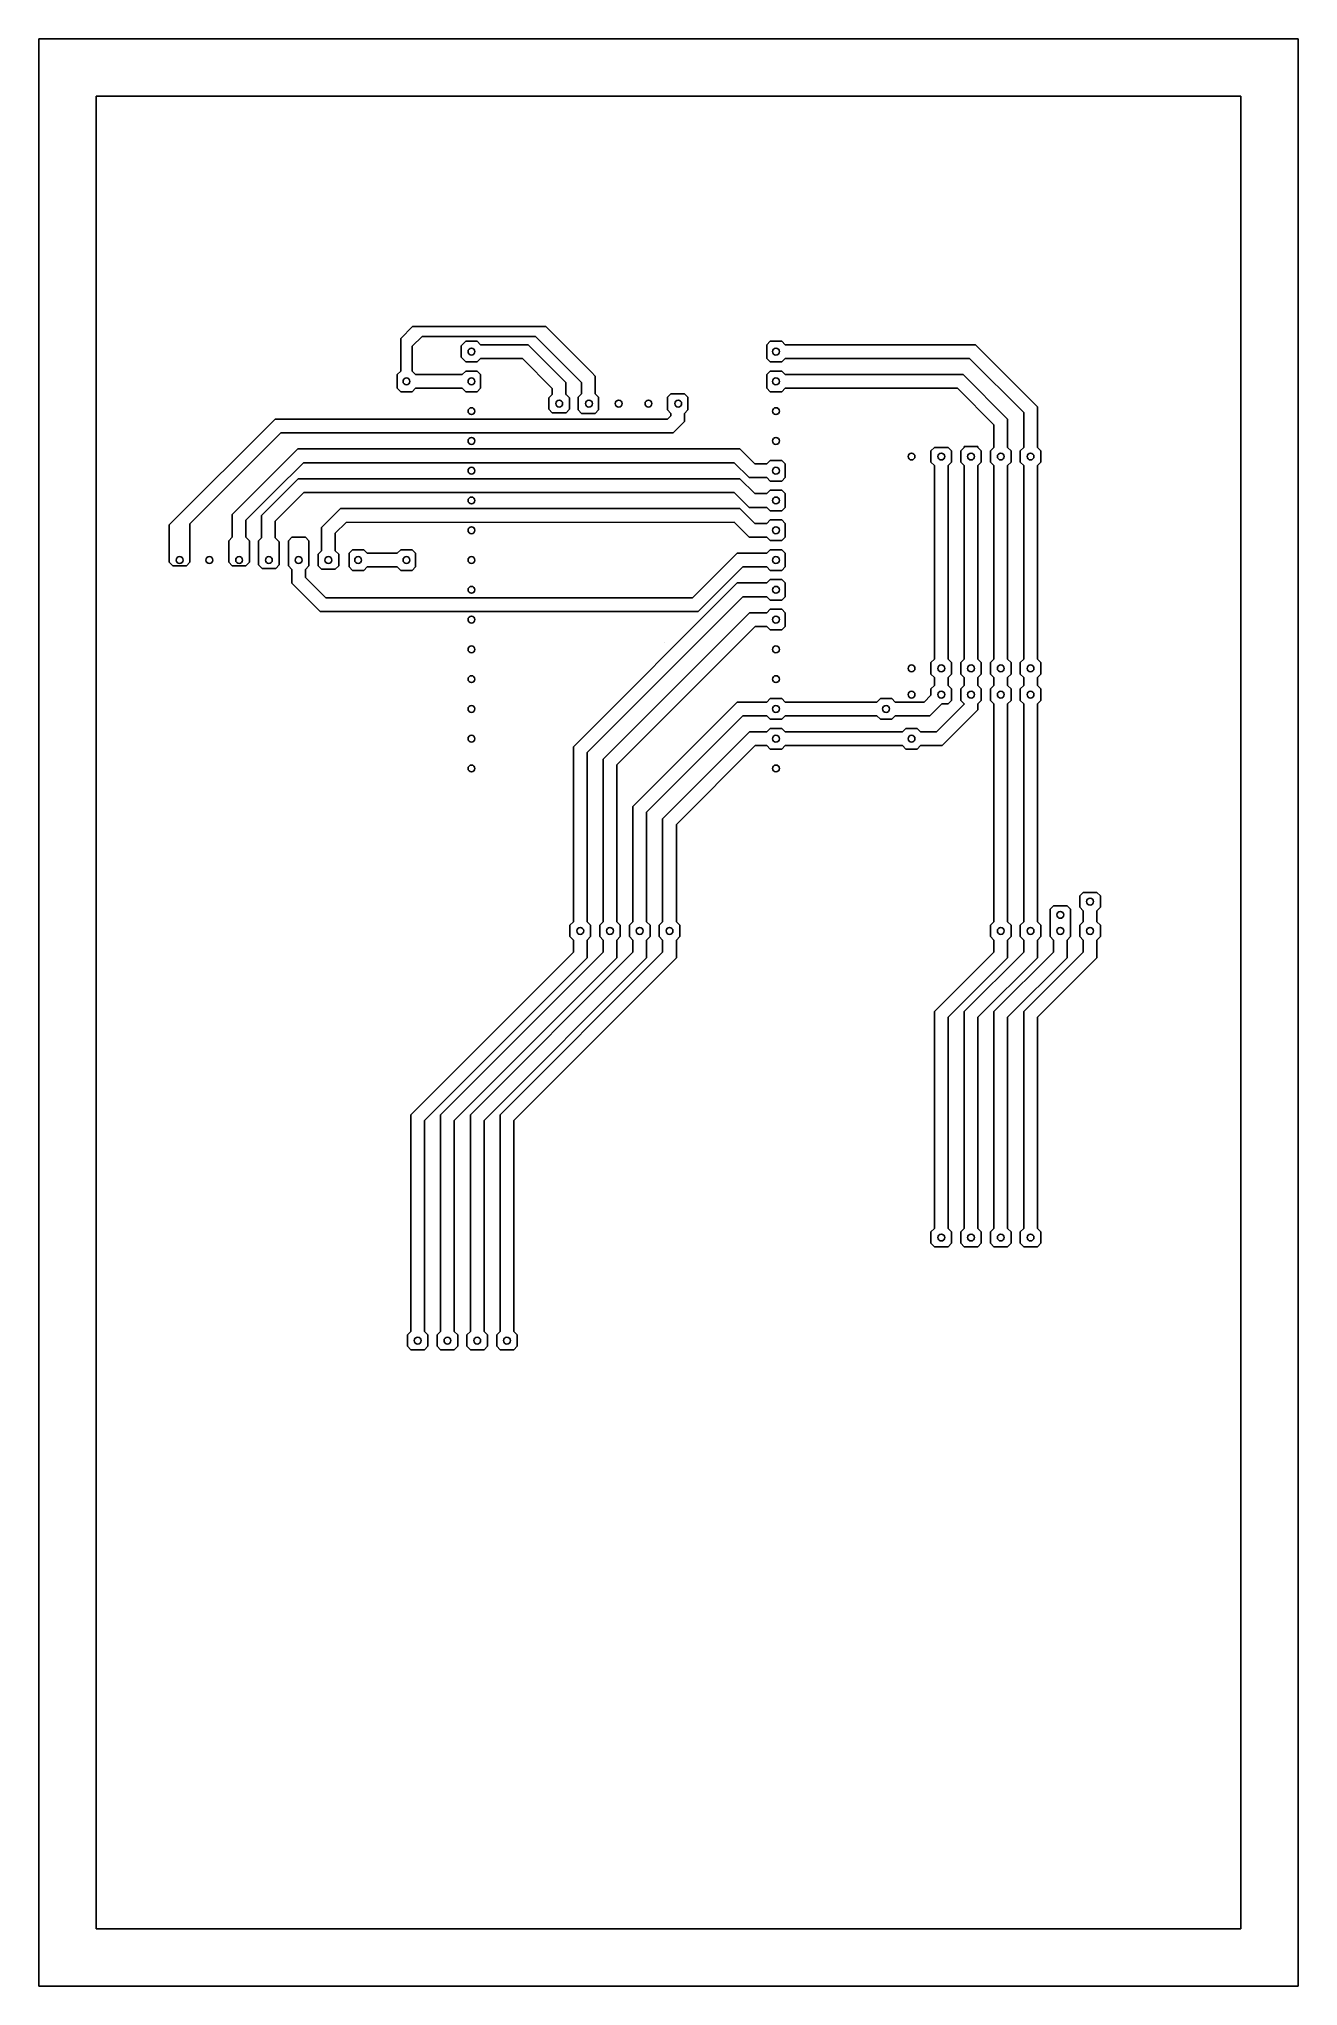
# Model space of a CAD drawing. Header units: millimetres. Extents: x 61 to 171, y 99 to 269.
import ezdxf

# ---------------------------------------------------------------- set-up
doc = ezdxf.new("R2010")
doc.units = ezdxf.units.MM

msp = doc.modelspace()

# ---------------------------------------------------------------- linework, layer by layer
for p, q in [((170.76, 268.85), (60.76, 268.85)), ((60.76, 268.85), (60.76, 103.85)), ((170.76, 98.85), (170.76, 268.85)), ((165.76, 263.85), (65.76, 263.85)), ((65.76, 263.85), (65.76, 103.85)), ((165.76, 103.85), (165.76, 263.85)), ((93.4, 243.73), (92.37, 242.7)), ((93.4, 243.73), (105.05, 243.73)), ((109.04, 239.74), (105.05, 243.73)), ((92.37, 239.85), (92.37, 242.7)), ((93.37, 242.01), (94.25, 242.88)), ((93.37, 239.85), (93.37, 242.01)), ((94.25, 242.88), (104.14, 242.88)), ((98.05, 242.45), (97.65, 242.05)), ((97.65, 242.05), (97.65, 241.05)), ((98.55, 242.45), (98.05, 242.45)), ((98.55, 242.45), (99.05, 242.45)), ((99.05, 242.45), (99.35, 242.15)), ((99.35, 242.15), (103, 242.15)), ((103.5, 242.15), (103, 242.15)), ((103.85, 241.8), (103.5, 242.15)), ((103.85, 241.8), (106.79, 238.86)), ((108.16, 238.86), (104.14, 242.88)), ((124.65, 242.45), (124.35, 242.15)), ((124.35, 242.15), (124.35, 240.95)), ((125.15, 242.45), (124.65, 242.45)), ((125.15, 242.45), (125.65, 242.45)), ((125.65, 242.45), (125.95, 242.15)), ((125.95, 242.15), (142.57, 242.15)), ((147.99, 236.74), (142.57, 242.15)), ((92.37, 239.85), (92.07, 239.55)), ((93.37, 239.85), (93.67, 239.55)), ((97.65, 241.05), (97.86, 240.85)), ((98.05, 239.85), (97.75, 239.55)), ((98.05, 240.65), (97.86, 240.85)), ((98.55, 240.65), (98.05, 240.65)), ((98.55, 239.85), (98.05, 239.85)), ((98.55, 240.65), (99.05, 240.65)), ((98.55, 239.85), (99.05, 239.85)), ((99.05, 240.65), (99.35, 240.95)), ((99.05, 239.85), (99.35, 239.55)), ((99.35, 240.95), (103, 240.95)), ((105.61, 238.34), (103, 240.95)), ((109.04, 239.74), (109.36, 239.41)), ((124.65, 240.65), (124.35, 240.95)), ((124.65, 239.85), (124.35, 239.55)), ((125.15, 240.65), (124.65, 240.65)), ((125.15, 239.85), (124.65, 239.85)), ((125.15, 240.65), (125.65, 240.65)), ((125.15, 239.85), (125.65, 239.85)), ((125.65, 240.65), (125.95, 240.95)), ((125.65, 239.85), (125.95, 239.55)), ((125.95, 240.95), (142.07, 240.95)), ((125.95, 240.95), (140.67, 240.95)), ((146.79, 236.24), (142.07, 240.95)), ((92.07, 239.55), (92.07, 238.35)), ((92.37, 238.05), (92.07, 238.35)), ((92.87, 238.05), (92.37, 238.05)), ((92.87, 238.05), (93.37, 238.05)), ((93.37, 238.05), (93.67, 238.35)), ((93.67, 239.55), (97.75, 239.55)), ((97.75, 238.35), (93.67, 238.35)), ((98.05, 238.05), (97.75, 238.35)), ((98.55, 238.05), (98.05, 238.05)), ((98.55, 238.05), (99.05, 238.05)), ((99.05, 238.05), (99.35, 238.35)), ((99.35, 239.55), (99.35, 238.35)), ((105.61, 237.81), (105.61, 238.34)), ((106.79, 237.81), (106.79, 238.86)), ((108.16, 238.34), (108.16, 238.86)), ((108.16, 237.86), (108.16, 238.34)), ((109.36, 239.41), (109.36, 238.86)), ((109.36, 237.86), (109.36, 238.86)), ((124.35, 239.55), (124.35, 238.35)), ((124.65, 238.05), (124.35, 238.35)), ((125.15, 238.05), (124.65, 238.05)), ((125.15, 238.05), (125.65, 238.05)), ((125.65, 238.05), (125.95, 238.35)), ((125.95, 239.55), (141.49, 239.55)), ((125.95, 238.35), (141, 238.35)), ((144.19, 235.16), (141, 238.35)), ((141.49, 239.55), (145.39, 235.66)), ((105.31, 237.51), (105.61, 237.81)), ((105.31, 237.51), (105.61, 237.81)), ((105.31, 237.01), (105.31, 237.51)), ((105.31, 237.01), (105.31, 237.51)), ((105.31, 237.01), (105.31, 236.51)), ((105.31, 237.01), (105.31, 236.51)), ((105.31, 237.01), (105.31, 236.51)), ((105.31, 237.01), (105.31, 236.51)), ((105.31, 236.51), (105.61, 236.21)), ((105.31, 236.51), (105.61, 236.21)), ((105.31, 236.51), (105.61, 236.21)), ((105.31, 236.51), (105.61, 236.21)), ((106.79, 237.81), (106.81, 237.81)), ((107.11, 237.51), (106.81, 237.81)), ((107.11, 237.51), (106.81, 237.81)), ((107.11, 236.51), (106.81, 236.21)), ((107.11, 236.51), (106.81, 236.21)), ((107.11, 236.51), (106.81, 236.21)), ((107.11, 236.51), (106.81, 236.21)), ((107.11, 237.01), (107.11, 237.51)), ((107.11, 237.01), (107.11, 237.51)), ((107.11, 237.01), (107.11, 236.51)), ((107.11, 237.01), (107.11, 236.51)), ((107.11, 237.01), (107.11, 236.51)), ((107.11, 237.01), (107.11, 236.51)), ((107.86, 237.56), (108.16, 237.86)), ((107.86, 237.56), (108.16, 237.86)), ((107.86, 237.06), (107.86, 237.56)), ((107.86, 237.06), (107.86, 237.56)), ((107.86, 237.06), (107.86, 236.56)), ((107.86, 237.06), (107.86, 236.56)), ((107.86, 236.95), (107.86, 236.45)), ((107.86, 236.95), (107.86, 236.45)), ((107.86, 236.45), (108.16, 236.15)), ((107.86, 236.45), (108.16, 236.15)), ((109.66, 237.56), (109.36, 237.86)), ((109.66, 237.56), (109.36, 237.86)), ((109.66, 236.45), (109.36, 236.15)), ((109.66, 236.45), (109.36, 236.15)), ((109.66, 237.06), (109.66, 237.56)), ((109.66, 237.06), (109.66, 237.56)), ((109.66, 237.06), (109.66, 236.56)), ((109.66, 237.06), (109.66, 236.56)), ((109.66, 236.95), (109.66, 236.45)), ((109.66, 236.95), (109.66, 236.45)), ((115.66, 237.56), (115.96, 237.86)), ((115.66, 237.56), (115.96, 237.86)), ((115.66, 237.06), (115.66, 237.56)), ((115.66, 237.06), (115.66, 237.56)), ((115.66, 237.06), (115.66, 236.56)), ((115.66, 237.06), (115.66, 236.56)), ((115.66, 236.95), (115.66, 236.45)), ((115.66, 236.95), (115.66, 236.45)), ((115.66, 236.45), (115.96, 236.15)), ((115.66, 236.45), (115.96, 236.15)), ((115.96, 237.86), (117.16, 237.86)), ((117.46, 237.56), (117.16, 237.86)), ((117.46, 237.56), (117.16, 237.86)), ((117.46, 236.45), (117.16, 236.15)), ((117.46, 236.45), (117.16, 236.15)), ((117.46, 237.06), (117.46, 237.56)), ((117.46, 237.06), (117.46, 237.56)), ((117.46, 237.06), (117.46, 236.56)), ((117.46, 237.06), (117.46, 236.56)), ((117.46, 236.95), (117.46, 236.45)), ((117.46, 236.95), (117.46, 236.45)), ((147.99, 233.19), (147.99, 236.74)), ((72.15, 226.41), (81.39, 235.65)), ((81.39, 235.65), (115.67, 235.65)), ((105.61, 236.21), (106.81, 236.21)), ((108.16, 236.15), (109.36, 236.15)), ((115.96, 235.94), (115.67, 235.65)), ((115.96, 236.15), (115.96, 235.94)), ((116.17, 234.45), (116.52, 234.8)), ((116.52, 234.8), (117.16, 235.45)), ((117.16, 236.15), (117.16, 235.94)), ((117.16, 235.94), (117.16, 235.65)), ((117.16, 235.45), (117.16, 235.65)), ((144.19, 233.19), (144.19, 235.16)), ((145.39, 233.19), (145.39, 235.66)), ((146.79, 233.19), (146.79, 236.24)), ((73.95, 226.52), (81.89, 234.45)), ((77.65, 227.34), (83.37, 233.05)), ((98.55, 234.45), (81.89, 234.45)), ((83.37, 233.05), (122, 233.05)), ((98.55, 234.45), (115.67, 234.45)), ((115.96, 234.45), (115.67, 234.45)), ((115.96, 234.45), (116.17, 234.45)), ((123.3, 231.75), (122, 233.05)), ((138.69, 232.89), (138.99, 233.19)), ((138.99, 233.19), (140.19, 233.19)), ((140.49, 232.89), (140.19, 233.19)), ((141.29, 232.89), (141.59, 233.19)), ((141.59, 233.19), (141.59, 233.25)), ((141.59, 233.25), (142.79, 233.25)), ((142.79, 233.25), (142.79, 233.19)), ((143.09, 232.89), (142.79, 233.19)), ((143.89, 232.89), (144.19, 233.19)), ((145.69, 232.89), (145.39, 233.19)), ((146.49, 232.89), (146.79, 233.19)), ((148.29, 232.89), (147.99, 233.19)), ((81.36, 229.35), (83.87, 231.85)), ((83.87, 231.85), (120.8, 231.85)), ((121.51, 231.85), (120.8, 231.85)), ((120.8, 231.85), (121.51, 231.85)), ((122.81, 230.55), (121.51, 231.85)), ((123.3, 231.75), (124.35, 231.75)), ((124.65, 232.05), (124.35, 231.75)), ((125.15, 232.05), (124.65, 232.05)), ((125.15, 232.05), (125.65, 232.05)), ((125.65, 232.05), (125.95, 231.75)), ((125.95, 230.55), (125.95, 231.75)), ((138.69, 232.39), (138.69, 232.89)), ((138.69, 232.39), (138.69, 231.89)), ((138.69, 231.89), (138.99, 231.59)), ((138.99, 214.69), (138.99, 231.59)), ((140.49, 231.89), (140.19, 231.59)), ((140.19, 231.59), (140.19, 216.55)), ((140.49, 232.39), (140.49, 232.89)), ((140.49, 232.39), (140.49, 231.89)), ((141.29, 232.39), (141.29, 232.89)), ((141.29, 232.39), (141.29, 231.89)), ((141.29, 231.89), (141.59, 231.59)), ((141.59, 214.69), (141.59, 231.59)), ((143.09, 231.89), (142.79, 231.59)), ((142.79, 231.59), (142.79, 214.69)), ((143.09, 232.39), (143.09, 232.89)), ((143.09, 232.39), (143.09, 231.89)), ((143.89, 232.39), (143.89, 232.89)), ((143.89, 232.39), (143.89, 231.89)), ((143.89, 231.89), (144.19, 231.59)), ((144.19, 214.69), (144.19, 231.59)), ((145.69, 231.89), (145.39, 231.59)), ((145.39, 214.69), (145.39, 231.59)), ((145.69, 232.39), (145.69, 232.89)), ((145.69, 232.39), (145.69, 231.89)), ((146.49, 232.39), (146.49, 232.89)), ((146.49, 232.39), (146.49, 231.89)), ((146.49, 231.89), (146.79, 231.59)), ((146.79, 214.69), (146.79, 231.59)), ((148.29, 231.89), (147.99, 231.59)), ((147.99, 214.69), (147.99, 231.59)), ((148.29, 232.39), (148.29, 232.89)), ((148.29, 232.39), (148.29, 231.89)), ((80.2, 227.23), (83.42, 230.45)), ((122, 230.45), (83.42, 230.45)), ((122, 230.45), (83.42, 230.45)), ((123.3, 229.15), (122, 230.45)), ((122.81, 230.55), (123.3, 230.55)), ((124.35, 230.55), (123.3, 230.55)), ((124.65, 230.25), (124.35, 230.55)), ((125.15, 230.25), (124.65, 230.25)), ((125.15, 230.25), (125.65, 230.25)), ((125.65, 230.25), (125.95, 230.55)), ((78.85, 226.84), (81.36, 229.35)), ((81.4, 226.74), (83.91, 229.24)), ((121.51, 229.25), (83.91, 229.24)), ((121.51, 229.25), (83.91, 229.24)), ((85.45, 226.2), (87.11, 227.85)), ((122, 227.85), (87.11, 227.85)), ((122.81, 227.95), (121.51, 229.25)), ((123.3, 226.55), (122, 227.85)), ((122.81, 227.95), (123.3, 227.95)), ((123.3, 229.15), (124.35, 229.15)), ((123.3, 229.15), (124.35, 229.15)), ((124.35, 227.95), (123.3, 227.95)), ((124.35, 227.95), (123.3, 227.95)), ((124.65, 229.45), (124.35, 229.15)), ((124.65, 227.65), (124.35, 227.95)), ((125.15, 229.45), (124.65, 229.45)), ((125.15, 229.45), (125.65, 229.45)), ((125.65, 229.45), (125.95, 229.15)), ((125.65, 227.65), (125.95, 227.95)), ((125.95, 227.95), (125.95, 229.15)), ((72.15, 226.41), (72.15, 225.79)), ((73.95, 225.79), (73.95, 226.52)), ((77.65, 225.34), (77.65, 227.34)), ((78.85, 225.34), (78.85, 226.84)), ((80.2, 225.28), (80.2, 227.23)), ((81.4, 225.28), (81.4, 226.74)), ((85.45, 224.25), (85.45, 226.2)), ((86.65, 225.7), (87.59, 226.64)), ((121.51, 226.65), (87.59, 226.64)), ((122.81, 225.35), (121.51, 226.65)), ((123.3, 226.55), (124.35, 226.55)), ((123.3, 226.55), (124.35, 226.55)), ((123.3, 226.55), (124.35, 226.55)), ((124.65, 226.85), (124.35, 226.55)), ((125.15, 227.65), (124.65, 227.65)), ((125.15, 226.85), (124.65, 226.85)), ((125.15, 227.65), (125.65, 227.65)), ((125.15, 226.85), (125.65, 226.85)), ((125.65, 226.85), (125.95, 226.55)), ((125.95, 225.35), (125.95, 226.55)), ((72.15, 225.29), (72.15, 225.79)), ((72.15, 225.29), (72.15, 225.79)), ((72.15, 225.29), (72.15, 225.79)), ((72.15, 225.39), (72.15, 224.89)), ((72.15, 225.39), (72.15, 224.89)), ((72.15, 225.39), (72.15, 223.15)), ((73.95, 225.29), (73.95, 225.79)), ((73.95, 225.29), (73.95, 225.79)), ((73.95, 225.29), (73.95, 225.79)), ((73.95, 225.39), (73.95, 224.89)), ((73.95, 225.39), (73.95, 224.89)), ((73.95, 225.39), (73.95, 223.15)), ((77.35, 225.04), (77.65, 225.34)), ((77.35, 224.54), (77.35, 225.04)), ((77.35, 224.64), (77.35, 224.14)), ((79.15, 225.04), (78.85, 225.34)), ((79.15, 224.54), (79.15, 225.04)), ((79.15, 224.64), (79.15, 224.14)), ((79.95, 225.04), (80.2, 225.28)), ((79.95, 224.53), (79.95, 225.04)), ((79.95, 224.03), (79.95, 224.53)), ((81.4, 225.28), (81.75, 224.93)), ((81.75, 224.93), (81.75, 224.53)), ((81.75, 223.53), (81.75, 224.53)), ((82.55, 225.04), (82.85, 225.34)), ((82.55, 224.54), (82.55, 225.04)), ((82.55, 224.64), (82.55, 224.14)), ((82.85, 225.34), (84.05, 225.34)), ((84.35, 225.04), (84.05, 225.34)), ((84.35, 224.54), (84.35, 225.04)), ((84.35, 224.64), (84.35, 224.14)), ((85.45, 224.35), (85.45, 225.35)), ((86.65, 224.25), (86.65, 225.7)), ((86.65, 224.85), (86.65, 224.15)), ((122.81, 225.35), (123.3, 225.35)), ((124.35, 225.35), (123.3, 225.35)), ((124.35, 225.35), (123.3, 225.35)), ((124.35, 225.35), (123.3, 225.35)), ((124.65, 225.05), (124.35, 225.35)), ((125.15, 225.05), (124.65, 225.05)), ((125.15, 225.05), (125.65, 225.05)), ((125.65, 225.05), (125.95, 225.35)), ((72.15, 223.65), (72.15, 224.15)), ((72.15, 223.65), (72.15, 224.15)), ((72.15, 223.65), (72.15, 224.15)), ((72.15, 223.65), (72.15, 223.15)), ((72.15, 223.65), (72.15, 223.15)), ((72.15, 223.65), (72.15, 223.15)), ((72.15, 223.15), (72.45, 222.83)), ((72.45, 222.83), (73.65, 222.83)), ((72.45, 222.83), (73.65, 222.83)), ((73.65, 222.83), (73.95, 223.15)), ((73.95, 223.65), (73.95, 224.15)), ((73.95, 223.65), (73.95, 224.15)), ((73.95, 223.65), (73.95, 224.15)), ((73.95, 223.65), (73.95, 223.15)), ((73.95, 223.65), (73.95, 223.15)), ((73.95, 223.65), (73.95, 223.15)), ((77.35, 223.65), (77.35, 224.15)), ((77.35, 223.65), (77.35, 223.15)), ((77.35, 223.15), (77.65, 222.85)), ((77.65, 222.85), (78.85, 222.85)), ((79.15, 223.15), (78.85, 222.85)), ((79.15, 223.65), (79.15, 224.15)), ((79.15, 223.65), (79.15, 223.15)), ((79.95, 224.03), (79.95, 223.53)), ((79.95, 223.53), (79.95, 222.93)), ((79.95, 222.93), (80.25, 222.62)), ((81.45, 222.62), (81.75, 222.93)), ((81.75, 222.93), (81.75, 223.53)), ((82.55, 223.35), (82.55, 224.14)), ((82.55, 223.35), (82.55, 222.85)), ((82.55, 222.85), (82.85, 222.53)), ((84.05, 222.53), (84.35, 222.85)), ((84.35, 223.35), (84.35, 224.14)), ((84.35, 223.35), (84.35, 222.85)), ((85.15, 223.85), (85.45, 224.15)), ((85.15, 223.35), (85.15, 223.85)), ((85.15, 223.35), (85.15, 222.85)), ((85.15, 222.85), (85.45, 222.55)), ((85.45, 224.35), (85.45, 224.15)), ((86.95, 223.85), (86.65, 224.15)), ((86.95, 222.85), (86.65, 222.55)), ((86.95, 223.35), (86.95, 223.85)), ((86.95, 223.35), (86.95, 222.85)), ((88.15, 224.25), (87.85, 223.95)), ((87.85, 223.95), (87.85, 222.75)), ((88.15, 222.45), (87.85, 222.75)), ((88.65, 224.25), (88.15, 224.25)), ((88.65, 224.25), (89.15, 224.25)), ((89.15, 224.25), (89.45, 223.95)), ((89.15, 222.45), (89.45, 222.75)), ((89.45, 223.95), (92.07, 223.95)), ((89.45, 222.75), (92.07, 222.75)), ((92.37, 224.25), (92.07, 223.95)), ((92.37, 222.45), (92.07, 222.75)), ((92.37, 224.25), (93.37, 224.25)), ((93.37, 224.25), (93.67, 223.95)), ((93.37, 222.45), (93.67, 222.75)), ((93.67, 223.95), (93.67, 222.75)), ((121.76, 223.95), (117.86, 220.05)), ((122.25, 222.75), (118.35, 218.85)), ((121.76, 223.95), (124.35, 223.95)), ((122.25, 222.75), (124.35, 222.75)), ((123.3, 223.95), (124.35, 223.95)), ((124.35, 222.75), (123.3, 222.75)), ((124.65, 224.25), (124.35, 223.95)), ((124.65, 222.45), (124.35, 222.75)), ((125.15, 224.25), (124.65, 224.25)), ((125.15, 224.25), (125.65, 224.25)), ((125.65, 224.25), (125.95, 223.95)), ((125.65, 222.45), (125.95, 222.75)), ((125.95, 222.75), (125.95, 223.95)), ((80.25, 222.62), (81.45, 222.62)), ((80.25, 222.62), (81.45, 222.62)), ((82.85, 222.53), (82.85, 221.33)), ((82.85, 221.33), (85.35, 218.83)), ((84.05, 221.83), (84.05, 222.53)), ((84.05, 221.83), (85.85, 220.03)), ((85.45, 222.55), (86.65, 222.55)), ((88.65, 222.45), (88.15, 222.45)), ((88.65, 222.45), (89.15, 222.45)), ((92.87, 222.45), (92.37, 222.45)), ((92.87, 222.45), (93.37, 222.45)), ((121.76, 221.35), (107.45, 207.04)), ((121.76, 221.35), (124.35, 221.35)), ((124.65, 221.65), (124.35, 221.35)), ((125.15, 222.45), (124.65, 222.45)), ((125.15, 221.65), (124.65, 221.65)), ((125.15, 222.45), (125.65, 222.45)), ((125.15, 221.65), (125.65, 221.65)), ((125.65, 221.65), (125.95, 221.35)), ((125.95, 220.15), (125.95, 221.35)), ((85.83, 220.05), (98.55, 220.05)), ((98.55, 220.05), (117.86, 220.05)), ((122.25, 220.15), (108.65, 206.54)), ((122.25, 220.15), (124.35, 220.15)), ((124.65, 219.85), (124.35, 220.15)), ((125.15, 219.85), (124.65, 219.85)), ((125.15, 219.85), (125.65, 219.85)), ((125.65, 219.85), (125.95, 220.15)), ((85.34, 218.85), (118.35, 218.85)), ((110.05, 205.96), (122.83, 218.75)), ((122.83, 218.75), (124.35, 218.75)), ((124.65, 219.05), (124.35, 218.75)), ((125.15, 219.05), (124.65, 219.05)), ((125.15, 219.05), (125.65, 219.05)), ((125.65, 219.05), (125.95, 218.75)), ((125.95, 217.55), (125.95, 218.75)), ((123.33, 217.55), (111.25, 205.47)), ((115.44, 216.15), (115.44, 216.15)), ((123.33, 217.55), (124.35, 217.55)), ((124.65, 217.25), (124.35, 217.55)), ((125.15, 217.25), (124.65, 217.25)), ((125.15, 217.25), (125.65, 217.25)), ((125.65, 217.25), (125.95, 217.55)), ((140.19, 214.69), (140.19, 216.55)), ((138.69, 214.39), (138.99, 214.69)), ((138.69, 213.89), (138.69, 214.39)), ((140.49, 214.39), (140.19, 214.69)), ((140.49, 213.89), (140.49, 214.39)), ((141.29, 214.39), (141.59, 214.69)), ((141.29, 213.89), (141.29, 214.39)), ((143.09, 214.39), (142.79, 214.69)), ((143.09, 213.89), (143.09, 214.39)), ((143.89, 214.39), (144.19, 214.69)), ((143.89, 213.89), (143.89, 214.39)), ((145.69, 214.39), (145.39, 214.69)), ((145.69, 213.89), (145.69, 214.39)), ((146.49, 214.39), (146.79, 214.69)), ((146.49, 213.89), (146.49, 214.39)), ((148.29, 214.39), (147.99, 214.69)), ((148.29, 213.89), (148.29, 214.39)), ((138.69, 213.89), (138.69, 213.39)), ((138.69, 213.39), (138.99, 213.09)), ((138.99, 212.4), (138.99, 213.09)), ((140.49, 213.39), (140.19, 213.09)), ((140.19, 212.4), (140.19, 213.09)), ((140.49, 213.89), (140.49, 213.39)), ((141.29, 213.89), (141.29, 213.39)), ((141.29, 213.39), (141.59, 213.09)), ((141.59, 212.4), (141.59, 213.09)), ((143.09, 213.39), (142.79, 213.09)), ((142.79, 213.09), (142.79, 212.4)), ((143.09, 213.89), (143.09, 213.39)), ((143.89, 213.89), (143.89, 213.39)), ((143.89, 213.39), (144.19, 213.09)), ((144.19, 212.4), (144.19, 213.09)), ((145.69, 213.39), (145.39, 213.09)), ((145.39, 212.4), (145.39, 213.09)), ((145.69, 213.89), (145.69, 213.39)), ((146.49, 213.89), (146.49, 213.39)), ((146.49, 213.39), (146.79, 213.09)), ((146.79, 212.4), (146.79, 213.09)), ((148.29, 213.39), (147.99, 213.09)), ((147.99, 212.4), (147.99, 213.09)), ((148.29, 213.89), (148.29, 213.39)), ((121.76, 210.95), (112.65, 201.84)), ((121.76, 210.95), (124.35, 210.95)), ((124.65, 211.25), (124.35, 210.95)), ((125.15, 211.25), (124.65, 211.25)), ((125.15, 211.25), (125.65, 211.25)), ((125.65, 211.25), (125.95, 210.95)), ((125.95, 210.95), (133.97, 210.95)), ((134.27, 211.25), (133.97, 210.95)), ((134.77, 211.25), (134.27, 211.25)), ((134.77, 211.25), (135.27, 211.25)), ((135.27, 211.25), (135.57, 210.95)), ((135.57, 210.95), (138.1, 210.95)), ((138.69, 211.54), (138.1, 210.95)), ((138.69, 212.1), (138.99, 212.4)), ((138.69, 211.6), (138.69, 212.1)), ((138.69, 211.6), (138.69, 211.54)), ((140.49, 212.1), (140.19, 212.4)), ((140.49, 211.1), (140.19, 210.8)), ((140.49, 211.6), (140.49, 212.1)), ((140.49, 211.6), (140.49, 211.1)), ((141.29, 212.1), (141.59, 212.4)), ((141.29, 211.6), (141.29, 212.1)), ((141.29, 211.6), (141.29, 211.1)), ((141.29, 211.1), (141.59, 210.8)), ((143.09, 212.1), (142.79, 212.4)), ((143.09, 211.1), (142.79, 210.8)), ((143.09, 211.6), (143.09, 212.1)), ((143.09, 211.6), (143.09, 211.1)), ((143.89, 212.1), (144.19, 212.4)), ((143.89, 211.6), (143.89, 212.1)), ((143.89, 211.6), (143.89, 211.1)), ((143.89, 211.1), (144.19, 210.8)), ((145.69, 212.1), (145.39, 212.4)), ((145.69, 211.1), (145.39, 210.8)), ((145.69, 211.6), (145.69, 212.1)), ((145.69, 211.6), (145.69, 211.1)), ((146.49, 212.1), (146.79, 212.4)), ((146.49, 211.6), (146.49, 212.1)), ((146.49, 211.6), (146.49, 211.1)), ((146.49, 211.1), (146.79, 210.8)), ((148.29, 212.1), (147.99, 212.4)), ((148.29, 211.1), (147.99, 210.8)), ((148.29, 211.6), (148.29, 212.1)), ((148.29, 211.6), (148.29, 211.1)), ((122.25, 209.75), (113.85, 201.34)), ((122.25, 209.75), (124.35, 209.75)), ((124.65, 209.45), (124.35, 209.75)), ((125.15, 209.45), (124.65, 209.45)), ((125.15, 209.45), (125.65, 209.45)), ((125.65, 209.45), (125.95, 209.75)), ((125.95, 209.75), (133.97, 209.75)), ((134.27, 209.45), (133.97, 209.75)), ((134.77, 209.45), (134.27, 209.45)), ((134.77, 209.45), (135.27, 209.45)), ((135.27, 209.45), (135.57, 209.75)), ((135.57, 209.75), (138.6, 209.75)), ((138.6, 209.75), (139.64, 210.8)), ((141.59, 210.76), (139.18, 208.35)), ((140.19, 210.8), (139.64, 210.8)), ((142.79, 210.26), (139.67, 207.15)), ((141.59, 210.8), (141.59, 210.76)), ((142.79, 210.8), (142.79, 210.26)), ((144.19, 209.75), (144.19, 210.8)), ((144.19, 210.8), (144.19, 191.77)), ((145.39, 209.75), (145.39, 210.8)), ((145.39, 210.8), (145.39, 191.77)), ((145.39, 209.25), (145.39, 209.75)), ((146.79, 209.75), (146.79, 210.8)), ((146.79, 191.77), (146.79, 210.8)), ((147.99, 209.75), (147.99, 210.8)), ((147.99, 210.8), (147.99, 191.77)), ((147.99, 209.25), (147.99, 209.75)), ((115.25, 200.76), (122.83, 208.35)), ((122.83, 208.35), (124.35, 208.35)), ((122.83, 208.35), (124.35, 208.35)), ((124.65, 208.65), (124.35, 208.35)), ((125.15, 208.65), (124.65, 208.65)), ((125.15, 208.65), (125.65, 208.65)), ((125.65, 208.65), (125.95, 208.35)), ((125.95, 208.35), (136.19, 208.35)), ((125.95, 208.35), (136.19, 208.35)), ((136.49, 208.65), (136.19, 208.35)), ((136.99, 208.65), (136.49, 208.65)), ((136.99, 208.65), (137.49, 208.65)), ((137.49, 208.65), (137.79, 208.35)), ((137.79, 208.35), (139.18, 208.35)), ((107.45, 207.04), (107.45, 191.77)), ((108.65, 191.77), (108.65, 206.54)), ((110.05, 205.96), (110.05, 191.77)), ((123.33, 207.15), (116.45, 200.27)), ((123.33, 207.15), (124.35, 207.15)), ((124.65, 206.85), (124.35, 207.15)), ((125.15, 206.85), (124.65, 206.85)), ((125.15, 206.85), (125.65, 206.85)), ((125.65, 206.85), (125.95, 207.15)), ((125.95, 207.15), (136.19, 207.15)), ((136.49, 206.85), (136.19, 207.15)), ((136.99, 206.85), (136.49, 206.85)), ((136.99, 206.85), (137.49, 206.85)), ((137.49, 206.85), (137.79, 207.15)), ((137.79, 207.15), (139.67, 207.15)), ((111.25, 205.47), (111.25, 191.77)), ((112.65, 201.84), (112.65, 191.77)), ((113.85, 191.77), (113.85, 201.34)), ((115.25, 200.76), (115.25, 191.77)), ((116.45, 200.27), (116.45, 191.77)), ((151.69, 194.03), (151.99, 194.33)), ((151.69, 193.53), (151.69, 194.03)), ((153.19, 194.33), (151.99, 194.33)), ((153.49, 194.03), (153.19, 194.33)), ((153.49, 193.53), (153.49, 194.03)), ((149.09, 192.87), (149.39, 193.17)), ((149.09, 192.37), (149.09, 192.87)), ((149.09, 190.97), (149.09, 192.87)), ((149.09, 192.37), (149.09, 191.87)), ((150.59, 193.17), (149.39, 193.17)), ((150.89, 192.87), (150.59, 193.17)), ((150.89, 192.37), (150.89, 192.87)), ((150.89, 190.97), (150.89, 192.87)), ((150.89, 192.37), (150.89, 191.87)), ((151.69, 193.53), (151.69, 193.03)), ((151.69, 193.03), (151.99, 192.73)), ((151.99, 191.77), (151.99, 192.73)), ((153.49, 193.03), (153.19, 192.73)), ((153.19, 191.77), (153.19, 192.73)), ((153.49, 193.53), (153.49, 193.03)), ((107.15, 191.47), (107.45, 191.77)), ((107.15, 190.47), (107.15, 191.47)), ((107.15, 190.47), (107.45, 190.17)), ((108.95, 191.47), (108.65, 191.77)), ((108.95, 190.47), (108.65, 190.17)), ((108.95, 190.47), (108.65, 190.17)), ((108.95, 190.47), (108.65, 190.17)), ((108.95, 190.97), (108.95, 191.47)), ((108.95, 190.97), (108.95, 190.47)), ((108.95, 190.97), (108.95, 190.47)), ((109.75, 191.47), (110.05, 191.77)), ((109.75, 190.47), (109.75, 191.47)), ((109.75, 190.47), (110.05, 190.17)), ((111.55, 191.47), (111.25, 191.77)), ((111.55, 190.47), (111.25, 190.17)), ((111.55, 190.47), (111.25, 190.17)), ((111.55, 190.47), (111.25, 190.17)), ((111.55, 190.97), (111.55, 191.47)), ((111.55, 190.97), (111.55, 190.47)), ((111.55, 190.97), (111.55, 190.47)), ((112.35, 191.47), (112.65, 191.77)), ((112.35, 190.47), (112.35, 191.47)), ((112.35, 190.47), (112.65, 190.17)), ((114.15, 191.47), (113.85, 191.77)), ((114.15, 190.47), (113.85, 190.17)), ((114.15, 190.47), (113.85, 190.17)), ((114.15, 190.47), (113.85, 190.17)), ((114.15, 190.97), (114.15, 191.47)), ((114.15, 190.97), (114.15, 190.47)), ((114.15, 190.97), (114.15, 190.47)), ((114.95, 191.47), (115.25, 191.77)), ((114.95, 190.47), (114.95, 191.47)), ((114.95, 190.47), (115.25, 190.17)), ((116.75, 191.47), (116.45, 191.77)), ((116.75, 190.47), (116.45, 190.17)), ((116.75, 190.47), (116.45, 190.17)), ((116.75, 190.47), (116.45, 190.17)), ((116.75, 190.97), (116.75, 191.47)), ((116.75, 190.97), (116.75, 190.47)), ((116.75, 190.97), (116.75, 190.47)), ((143.89, 191.47), (144.19, 191.77)), ((143.89, 190.47), (143.89, 191.47)), ((143.89, 190.47), (144.19, 190.17)), ((145.69, 191.47), (145.39, 191.77)), ((145.69, 190.47), (145.39, 190.17)), ((145.69, 190.47), (145.39, 190.17)), ((145.69, 190.47), (145.39, 190.17)), ((145.69, 190.97), (145.69, 191.47)), ((145.69, 190.97), (145.69, 190.47)), ((145.69, 190.97), (145.69, 190.47)), ((146.49, 191.47), (146.79, 191.77)), ((146.49, 191.47), (146.49, 190.97)), ((146.49, 190.97), (146.49, 190.47)), ((146.49, 190.47), (146.79, 190.17)), ((148.29, 191.47), (147.99, 191.77)), ((148.29, 190.47), (147.99, 190.17)), ((148.29, 191.47), (148.29, 190.97)), ((148.29, 190.97), (148.29, 190.47)), ((149.09, 190.97), (149.09, 190.57)), ((149.09, 190.47), (149.09, 190.57)), ((149.09, 190.47), (149.39, 190.17)), ((150.89, 190.47), (150.59, 190.17)), ((150.89, 190.97), (150.89, 190.57)), ((150.89, 190.57), (150.89, 190.47)), ((151.69, 191.47), (151.99, 191.77)), ((151.69, 190.97), (151.69, 191.47)), ((151.69, 190.97), (151.69, 190.47)), ((151.69, 190.47), (151.99, 190.17)), ((153.49, 191.47), (153.19, 191.77)), ((153.49, 190.47), (153.19, 190.17)), ((153.49, 190.97), (153.49, 191.47)), ((153.49, 190.97), (153.49, 190.47)), ((107.45, 189.12), (93.25, 174.92)), ((110.05, 189.12), (95.85, 174.92)), ((112.65, 189.12), (98.45, 174.92)), ((115.25, 189.12), (101.05, 174.92)), ((107.45, 189.12), (107.45, 190.17)), ((108.65, 189.12), (108.65, 190.17)), ((108.65, 188.63), (108.65, 189.12)), ((110.05, 189.12), (110.05, 190.17)), ((111.25, 189.12), (111.25, 190.17)), ((111.25, 188.63), (111.25, 189.12)), ((112.65, 189.12), (112.65, 190.17)), ((113.85, 189.12), (113.85, 190.17)), ((113.85, 188.63), (113.85, 189.12)), ((115.25, 189.12), (115.25, 190.17)), ((116.45, 189.12), (116.45, 190.17)), ((116.45, 188.63), (116.45, 189.12)), ((144.19, 189.12), (138.99, 183.92)), ((146.79, 189.12), (141.59, 183.92)), ((144.19, 189.12), (144.19, 190.17)), ((149.39, 189.12), (144.19, 183.92)), ((145.39, 189.12), (145.39, 190.17)), ((145.39, 188.63), (145.39, 189.12)), ((146.79, 189.12), (146.79, 190.17)), ((151.99, 189.12), (146.79, 183.92)), ((147.99, 189.12), (147.99, 190.17)), ((147.99, 188.63), (147.99, 189.12)), ((149.39, 189.12), (149.39, 190.17)), ((150.59, 189.12), (150.59, 190.17)), ((150.59, 188.63), (150.59, 189.12)), ((151.99, 189.12), (151.99, 190.17)), ((153.19, 189.12), (153.19, 190.17)), ((153.19, 188.63), (153.19, 189.12)), ((108.65, 188.63), (94.45, 174.43)), ((111.25, 188.63), (97.05, 174.43)), ((113.85, 188.63), (99.65, 174.43)), ((116.45, 188.63), (102.25, 174.43)), ((145.39, 188.63), (140.19, 183.43)), ((147.99, 188.63), (142.79, 183.43)), ((150.59, 188.63), (145.39, 183.43)), ((153.19, 188.63), (147.99, 183.43)), ((138.99, 183.92), (138.99, 171.14)), ((141.59, 171.14), (141.59, 183.92)), ((144.19, 183.92), (144.19, 171.14)), ((146.79, 171.14), (146.79, 183.92)), ((140.19, 183.43), (140.19, 171.14)), ((142.79, 183.43), (142.79, 171.14)), ((145.39, 183.43), (145.39, 171.14)), ((147.99, 183.43), (147.99, 171.14)), ((138.99, 177.78), (138.99, 165)), ((140.19, 177.28), (140.19, 165)), ((141.59, 165), (141.59, 177.78)), ((142.79, 177.28), (142.79, 165)), ((144.19, 177.78), (144.19, 165)), ((145.39, 177.28), (145.39, 165)), ((146.79, 165), (146.79, 177.78)), ((147.99, 177.28), (147.99, 165)), ((93.25, 174.92), (93.25, 162.14)), ((94.45, 174.43), (94.45, 162.14)), ((95.85, 162.14), (95.85, 174.92)), ((97.05, 174.43), (97.05, 162.14)), ((98.45, 174.92), (98.45, 162.14)), ((99.65, 174.43), (99.65, 162.14)), ((101.05, 162.14), (101.05, 174.92)), ((102.25, 174.43), (102.25, 162.14)), ((93.25, 168.78), (93.25, 156)), ((95.85, 156), (95.85, 168.78)), ((98.45, 168.78), (98.45, 156)), ((101.05, 156), (101.05, 168.78)), ((94.45, 168.28), (94.45, 156)), ((97.05, 168.28), (97.05, 156)), ((99.65, 168.28), (99.65, 156)), ((102.25, 168.28), (102.25, 156)), ((138.69, 164.7), (138.99, 165)), ((140.49, 164.7), (140.19, 165)), ((141.29, 164.7), (141.59, 165)), ((143.09, 164.7), (142.79, 165)), ((143.89, 164.7), (144.19, 165)), ((145.69, 164.7), (145.39, 165)), ((146.49, 164.7), (146.79, 165)), ((148.29, 164.7), (147.99, 165)), ((138.69, 163.7), (138.69, 164.7)), ((138.69, 163.7), (138.99, 163.4)), ((138.99, 163.4), (140.19, 163.4)), ((138.99, 163.4), (139.59, 163.4)), ((138.99, 163.4), (139.59, 163.4)), ((140.19, 163.4), (139.59, 163.4)), ((140.19, 163.4), (139.59, 163.4)), ((140.49, 163.7), (140.19, 163.4)), ((140.49, 163.7), (140.19, 163.4)), ((140.49, 163.7), (140.19, 163.4)), ((140.49, 164.2), (140.49, 164.7)), ((140.49, 164.2), (140.49, 163.7)), ((140.49, 164.2), (140.49, 163.7)), ((141.29, 163.7), (141.29, 164.7)), ((141.29, 163.7), (141.59, 163.4)), ((142.79, 163.4), (141.59, 163.4)), ((141.59, 163.4), (142.19, 163.4)), ((141.59, 163.4), (142.19, 163.4)), ((142.79, 163.4), (142.19, 163.4)), ((142.79, 163.4), (142.19, 163.4)), ((143.09, 163.7), (142.79, 163.4)), ((143.09, 163.7), (142.79, 163.4)), ((143.09, 163.7), (142.79, 163.4)), ((143.09, 164.2), (143.09, 164.7)), ((143.09, 164.2), (143.09, 163.7)), ((143.09, 164.2), (143.09, 163.7)), ((143.89, 163.7), (143.89, 164.7)), ((143.89, 163.7), (144.19, 163.4)), ((144.19, 163.4), (145.39, 163.4)), ((144.19, 163.4), (144.79, 163.4)), ((144.19, 163.4), (144.79, 163.4)), ((145.39, 163.4), (144.79, 163.4)), ((145.39, 163.4), (144.79, 163.4)), ((145.69, 163.7), (145.39, 163.4)), ((145.69, 163.7), (145.39, 163.4)), ((145.69, 163.7), (145.39, 163.4)), ((145.69, 164.2), (145.69, 164.7)), ((145.69, 164.2), (145.69, 163.7)), ((145.69, 164.2), (145.69, 163.7)), ((146.49, 163.7), (146.49, 164.7)), ((146.49, 163.7), (146.79, 163.4)), ((147.99, 163.4), (146.79, 163.4)), ((146.79, 163.4), (147.39, 163.4)), ((146.79, 163.4), (147.39, 163.4)), ((147.99, 163.4), (147.39, 163.4)), ((147.99, 163.4), (147.39, 163.4)), ((148.29, 163.7), (147.99, 163.4)), ((148.29, 163.7), (147.99, 163.4)), ((148.29, 163.7), (147.99, 163.4)), ((148.29, 164.2), (148.29, 164.7)), ((148.29, 164.2), (148.29, 163.7)), ((148.29, 164.2), (148.29, 163.7)), ((92.95, 155.7), (93.25, 156)), ((92.95, 154.7), (92.95, 155.7)), ((94.75, 155.7), (94.45, 156)), ((94.75, 155.2), (94.75, 155.7)), ((94.75, 155.2), (94.75, 154.7)), ((94.75, 155.2), (94.75, 154.7)), ((95.55, 155.7), (95.85, 156)), ((95.55, 154.7), (95.55, 155.7)), ((97.35, 155.7), (97.05, 156)), ((97.35, 155.2), (97.35, 155.7)), ((97.35, 155.2), (97.35, 154.7)), ((97.35, 155.2), (97.35, 154.7)), ((98.15, 155.7), (98.45, 156)), ((98.15, 154.7), (98.15, 155.7)), ((99.95, 155.7), (99.65, 156)), ((99.95, 155.2), (99.95, 155.7)), ((99.95, 155.2), (99.95, 154.7)), ((99.95, 155.2), (99.95, 154.7)), ((100.75, 155.7), (101.05, 156)), ((100.75, 154.7), (100.75, 155.7)), ((102.55, 155.7), (102.25, 156)), ((102.55, 155.2), (102.55, 155.7)), ((102.55, 155.2), (102.55, 154.7)), ((102.55, 155.2), (102.55, 154.7)), ((92.95, 154.7), (93.25, 154.4)), ((93.25, 154.4), (94.45, 154.4)), ((93.25, 154.4), (93.85, 154.4)), ((93.25, 154.4), (93.85, 154.4)), ((94.45, 154.4), (93.85, 154.4)), ((94.45, 154.4), (93.85, 154.4)), ((94.75, 154.7), (94.45, 154.4)), ((94.75, 154.7), (94.45, 154.4)), ((94.75, 154.7), (94.45, 154.4)), ((95.55, 154.7), (95.85, 154.4)), ((97.05, 154.4), (95.85, 154.4)), ((95.85, 154.4), (96.45, 154.4)), ((95.85, 154.4), (96.45, 154.4)), ((97.05, 154.4), (96.45, 154.4)), ((97.05, 154.4), (96.45, 154.4)), ((97.35, 154.7), (97.05, 154.4)), ((97.35, 154.7), (97.05, 154.4)), ((97.35, 154.7), (97.05, 154.4)), ((98.15, 154.7), (98.45, 154.4)), ((98.45, 154.4), (99.65, 154.4)), ((98.45, 154.4), (99.05, 154.4)), ((98.45, 154.4), (99.05, 154.4)), ((99.65, 154.4), (99.05, 154.4)), ((99.65, 154.4), (99.05, 154.4)), ((99.95, 154.7), (99.65, 154.4)), ((99.95, 154.7), (99.65, 154.4)), ((99.95, 154.7), (99.65, 154.4)), ((100.75, 154.7), (101.05, 154.4)), ((102.25, 154.4), (101.05, 154.4)), ((101.05, 154.4), (101.65, 154.4)), ((101.05, 154.4), (101.65, 154.4)), ((102.25, 154.4), (101.65, 154.4)), ((102.25, 154.4), (101.65, 154.4)), ((102.55, 154.7), (102.25, 154.4)), ((102.55, 154.7), (102.25, 154.4)), ((102.55, 154.7), (102.25, 154.4)), ((60.76, 103.85), (60.76, 98.85)), ((65.76, 103.85), (165.76, 103.85)), ((65.76, 103.85), (165.76, 103.85)), ((65.76, 103.85), (165.76, 103.85)), ((65.76, 103.85), (165.76, 103.85)), ((60.76, 98.85), (170.76, 98.85))]:
    msp.add_line(p, q)
for centre in [(98.55, 241.55), (125.15, 241.55), (92.87, 238.95), (98.55, 238.95), (125.15, 238.95), (98.55, 236.35), (106.21, 237.01), (106.21, 237.01), (106.21, 237.01), (108.81, 237.01), (108.81, 237.01), (108.81, 237.01), (111.41, 237.01), (111.41, 237.01), (111.41, 237.01), (114.01, 237.01), (114.01, 237.01), (114.01, 237.01), (114.01, 237.01), (114.01, 237.01), (116.61, 237.01), (116.61, 237.01), (116.61, 237.01), (116.61, 237.01), (116.61, 237.01), (116.61, 237.01), (116.61, 237.01), (116.61, 237.01), (116.61, 237.01), (116.61, 237.01), (125.15, 236.35), (98.55, 233.75), (125.15, 233.75), (98.55, 231.15), (125.15, 231.15), (136.99, 232.39), (139.59, 232.39), (142.19, 232.39), (144.79, 232.39), (147.39, 232.39), (98.55, 228.55), (125.15, 228.55), (125.15, 228.55), (98.55, 225.95), (125.15, 225.95), (73.05, 223.35), (73.05, 223.35), (73.05, 223.35), (73.05, 223.35), (75.65, 223.35), (75.65, 223.35), (75.65, 223.35), (78.25, 223.35), (78.25, 223.35), (80.85, 223.35), (83.45, 223.35), (86.05, 223.35), (88.65, 223.35), (88.65, 223.35), (92.87, 223.35), (98.55, 223.35), (125.15, 223.35), (98.55, 220.75), (125.15, 220.75), (98.55, 218.15), (125.15, 218.15), (98.55, 215.55), (98.55, 215.55), (125.15, 215.55), (98.55, 212.95), (125.15, 212.95), (136.99, 213.89), (139.59, 213.89), (142.19, 213.89), (144.79, 213.89), (147.39, 213.89), (136.99, 211.6), (139.59, 211.6), (142.19, 211.6), (144.79, 211.6), (147.39, 211.6), (98.55, 210.35), (125.15, 210.35), (134.77, 210.35), (98.55, 207.75), (125.15, 207.75), (136.99, 207.75), (98.55, 205.15), (125.15, 205.15), (152.59, 193.53), (152.59, 193.53), (149.99, 192.37), (108.05, 190.97), (110.65, 190.97), (113.25, 190.97), (115.85, 190.97), (144.79, 190.97), (147.39, 190.97), (149.99, 190.97), (149.99, 190.97), (152.59, 190.97), (152.59, 190.97), (139.59, 164.2), (142.19, 164.2), (144.79, 164.2), (147.39, 164.2), (93.85, 155.2), (96.45, 155.2), (99.05, 155.2), (101.65, 155.2)]:
    msp.add_circle(centre, 0.3)

doc.saveas('drawing.dxf')
